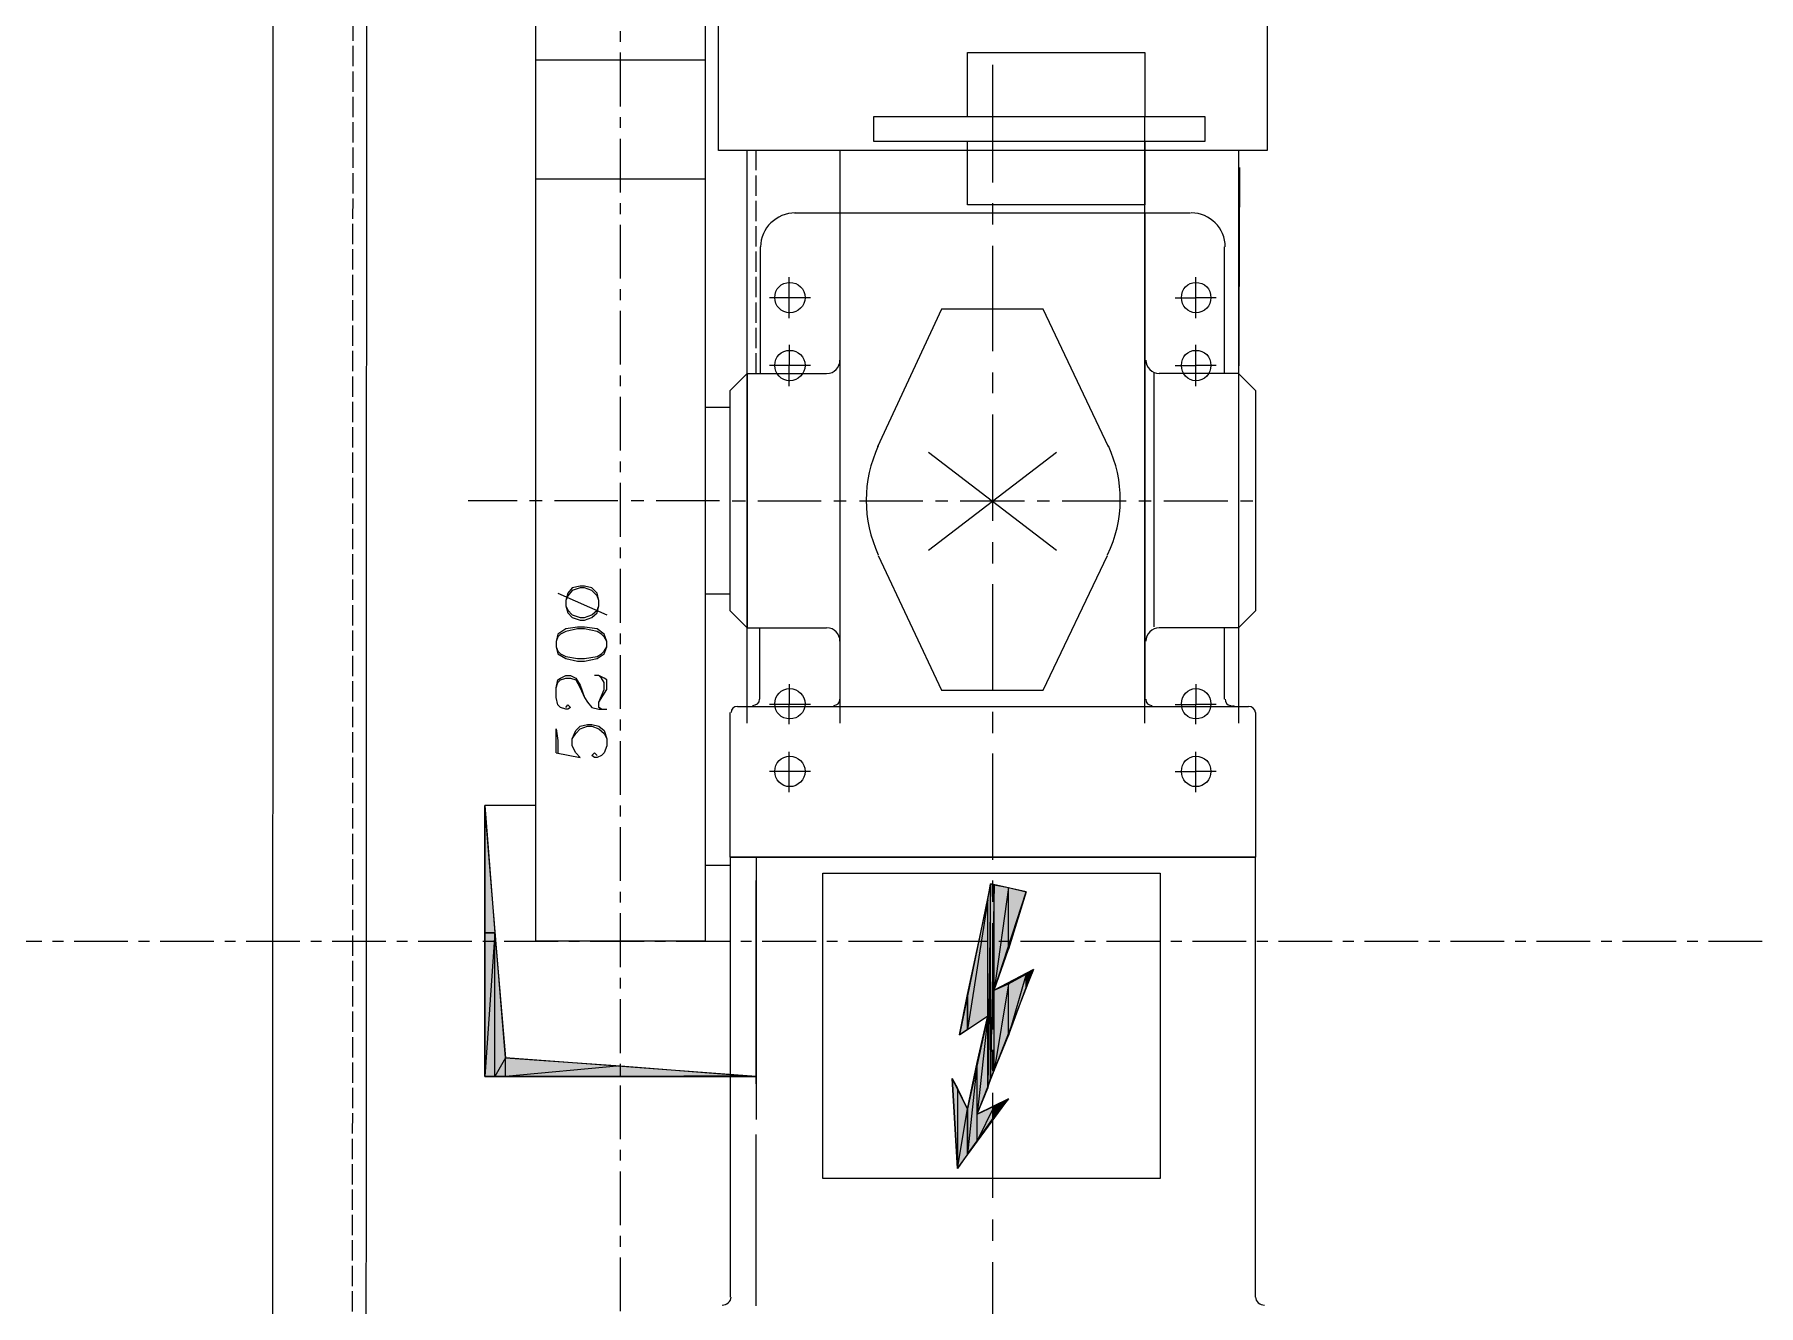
# Model space of a CAD drawing. Header units: millimetres. Extents: x -665 to 1025160, y -28012 to 4210.
# Drawn here: x 18131 to 19149, y -1895 to -1144 of the extents above; entities that cross this region are included whole.
import ezdxf

# ---------------------------------------------------------------- set-up
doc = ezdxf.new("R2010")
doc.units = ezdxf.units.MM
doc.linetypes.add('$0$ACAD_ISO02W100', pattern=[15, 12, -3])
doc.linetypes.add('$0$CENTER', pattern=[50.8, 31.75, -6.35, 6.35, -6.35])
for name, color, linetype, lineweight in [('$0$Car', 3, 'Continuous', 18), ('$0$CL', 2, '$0$CENTER', 0), ('$0$DL', 8, '$0$ACAD_ISO02W100', 0)]:
    doc.layers.add(name, color=color, linetype=linetype, lineweight=lineweight)

msp = doc.modelspace()

# ---------------------------------------------------------------- hatches: boundary and pattern name
at = {"true_color": 0x000007}
for points in [[(18402.646, -1674.638), (18396.853, -1674.638), (18396.853, -1599.321)], [(18716.553, -1650.41), (18706.019, -1684.118), (18706.019, -1647.777)], [(18720.767, -1696.232), (18716.553, -1706.766), (18716.553, -1698.865)], [(18681.792, -1710.979), (18681.792, -1731.52), (18677.051, -1734.68)], [(18681.792, -1778.395), (18681.792, -1805.257), (18675.998, -1813.684)], [(18706.019, -1772.602), (18697.592, -1783.136), (18697.592, -1776.815)]]:
    msp.add_hatch(color=7, dxfattribs=at).paths.add_polyline_path(points)
h = msp.add_hatch(color=7, dxfattribs=at)
h.paths.add_polyline_path([(18695.485, -1760.488), (18695.485, -1645.67), (18693.905, -1766.282)])
h.paths.add_polyline_path([(18695.485, -1645.67), (18693.905, -1766.282), (18693.905, -1655.15)])
h = msp.add_hatch(color=7, dxfattribs=at)
h.paths.add_polyline_path([(18697.592, -1755.748), (18697.592, -1646.197), (18695.485, -1760.488)])
h.paths.add_polyline_path([(18697.592, -1646.197), (18695.485, -1760.488), (18695.485, -1645.67)])
h = msp.add_hatch(color=7, dxfattribs=at)
h.paths.add_polyline_path([(18706.019, -1684.118), (18706.019, -1647.777), (18697.592, -1708.346)])
h.paths.add_polyline_path([(18706.019, -1647.777), (18697.592, -1708.346), (18697.592, -1646.197)])
h = msp.add_hatch(color=7, dxfattribs=at)
h.paths.add_polyline_path([(18693.905, -1723.62), (18693.905, -1655.15), (18681.792, -1731.52)])
h.paths.add_polyline_path([(18693.905, -1655.15), (18681.792, -1731.52), (18681.792, -1710.979)])
h = msp.add_hatch(color=7, dxfattribs=at)
h.paths.add_polyline_path([(18402.646, -1759.435), (18402.646, -1674.638), (18396.853, -1759.435)])
h.paths.add_polyline_path([(18402.646, -1674.638), (18396.853, -1759.435), (18396.853, -1674.638)])
h = msp.add_hatch(color=7, dxfattribs=at)
h.paths.add_polyline_path([(18408.967, -1759.435), (18408.967, -1748.374), (18402.646, -1759.435)])
h.paths.add_polyline_path([(18408.967, -1748.374), (18402.646, -1759.435), (18402.646, -1674.638)])
h = msp.add_hatch(color=7, dxfattribs=at)
h.paths.add_polyline_path([(18716.553, -1706.766), (18716.553, -1698.865), (18706.019, -1735.207)])
h.paths.add_polyline_path([(18716.553, -1698.865), (18706.019, -1735.207), (18706.019, -1704.659)])
h = msp.add_hatch(color=7, dxfattribs=at)
h.paths.add_polyline_path([(18706.019, -1735.207), (18706.019, -1704.659), (18697.592, -1755.748)])
h.paths.add_polyline_path([(18706.019, -1704.659), (18697.592, -1755.748), (18697.592, -1708.346)])
h = msp.add_hatch(color=7, dxfattribs=at)
h.paths.add_polyline_path([(18693.905, -1766.282), (18693.905, -1723.62), (18687.585, -1781.556)])
h.paths.add_polyline_path([(18693.905, -1723.62), (18687.585, -1781.556), (18687.585, -1751.008)])
h = msp.add_hatch(color=7, dxfattribs=at)
h.paths.add_polyline_path([(18476.91, -1759.435), (18476.91, -1753.114), (18408.967, -1759.435)])
h.paths.add_polyline_path([(18476.91, -1753.114), (18408.967, -1759.435), (18408.967, -1748.374)])
h = msp.add_hatch(color=7, dxfattribs=at)
h.paths.add_polyline_path([(18687.585, -1797.356), (18687.585, -1751.008), (18681.792, -1805.257)])
h.paths.add_polyline_path([(18687.585, -1751.008), (18681.792, -1805.257), (18681.792, -1778.395)])
h = msp.add_hatch(color=7, dxfattribs=at)
h.paths.add_polyline_path([(18551.699, -1759.435), (18551.699, -1758.908), (18476.91, -1759.435)])
h.paths.add_polyline_path([(18551.699, -1758.908), (18476.91, -1759.435), (18476.91, -1753.114)])
h = msp.add_hatch(color=7, dxfattribs=at)
h.paths.add_polyline_path([(18681.792, -1778.395), (18675.998, -1766.282), (18675.998, -1813.684)])
h.paths.add_polyline_path([(18675.998, -1766.282), (18675.998, -1813.684), (18672.838, -1760.488)])
h = msp.add_hatch(color=7, dxfattribs=at)
h.paths.add_polyline_path([(18697.592, -1783.136), (18697.592, -1776.815), (18687.585, -1797.356)])
h.paths.add_polyline_path([(18697.592, -1776.815), (18687.585, -1797.356), (18687.585, -1781.556)])

# ---------------------------------------------------------------- linework, layer by layer
at = {"layer": '$0$Car'}
for p, q in [((18658.772, -1448.586), (18734.305, -1390.854)), ((18658.772, -1390.854), (18734.305, -1448.586))]:
    msp.add_line(p, q, dxfattribs=at)
at = {"layer": '$0$CL'}
for p, q in [((18476.91, -2812.325), (18476.91, -405.67)), ((16427.044, -1679.378), (19751.91, -1679.378))]:
    msp.add_line(p, q, dxfattribs=at)
at = {"layer": '$0$DL'}
for points in [[(18318.404, -2663.05), (18319.178, -545.717)], [(18556.966, -1344.404), (18556.966, -1212.732), (18556.966, -1212.732)]]:
    msp.add_lwpolyline(points, dxfattribs=at)
for p, q in [((18526.945, -1159.378), (18426.874, -1159.378)), ((18426.874, -1229.378), (18526.945, -1229.378)), ((18526.945, -1364.411), (18526.945, -1474.503)), ((18526.945, -1679.378), (18426.874, -1679.378))]:
    msp.add_line(p, q)
at = {"color": 7, "linetype": 'Continuous', "lineweight": 20}
for points in [[(18271.528, -2663.05), (18271.703, -545.717)], [(18327.114, -545.717), (18326.344, -2663.05)], [(18786.622, -1273.728), (18786.63, -1192.717)], [(18786.603, -1363.447), (18786.617, -1202.717)], [(18551.699, -1363.447), (18551.703, -1222.732)], [(18606.479, -1222.732), (18606.475, -1363.447), (18606.475, -1363.447)], [(18842.527, -1222.732), (18841.905, -1363.447), (18841.905, -1363.447)]]:
    msp.add_lwpolyline(points, dxfattribs=at)
at = {"color": 7, "linetype": 'Continuous', "lineweight": 20, "true_color": 0x000007}
for points in [[(18426.874, -1229.378), (18426.874, -829.378), (18426.874, -829.378)], [(18526.945, -829.378), (18526.945, -1229.378), (18526.945, -1229.378)], [(18534.845, -1212.732), (18534.845, -1133.728), (18534.845, -1133.728)], [(18858.759, -1133.728), (18858.759, -1212.732), (18858.759, -1212.732)], [(18426.874, -1679.378), (18426.874, -1159.378), (18426.874, -1159.378)], [(18526.945, -1159.378), (18526.945, -1679.378), (18526.945, -1679.378)], [(18626.489, -1192.717), (18681.792, -1192.717), (18681.792, -1154.796)], [(18681.792, -1154.796), (18786.603, -1154.796), (18786.603, -1154.796)], [(18786.603, -1154.796), (18786.603, -1192.717), (18821.891, -1192.717)], [(18696.539, -1162.17), (18696.539, -1231.692), (18696.539, -1231.692)], [(18626.489, -1207.465), (18626.489, -1192.717), (18626.489, -1192.717)], [(18681.792, -1192.717), (18786.603, -1192.717), (18786.603, -1192.717)], [(18821.891, -1192.717), (18821.891, -1207.465), (18821.891, -1207.465)], [(18681.792, -1244.86), (18681.792, -1207.465), (18626.489, -1207.465)], [(18786.603, -1207.465), (18681.792, -1207.465), (18681.792, -1207.465)], [(18821.891, -1207.465), (18786.603, -1207.465), (18786.603, -1207.465)], [(18786.603, -1207.465), (18786.603, -1244.86), (18786.603, -1244.86)], [(18858.759, -1212.732), (18534.845, -1212.732), (18534.845, -1212.732)], [(18551.699, -1550.859), (18551.699, -1212.732), (18551.699, -1212.732)], [(18606.475, -1212.732), (18606.475, -1550.859), (18606.475, -1550.859)], [(18841.905, -1212.732), (18841.905, -1550.859), (18841.905, -1550.859)], [(18786.603, -1550.859), (18786.603, -1222.732), (18786.603, -1222.732)], [(18579.614, -1249.6), (18606.475, -1249.6), (18606.475, -1249.6)], [(18606.475, -1249.6), (18786.603, -1249.6), (18786.603, -1249.6)], [(18606.475, -1249.6), (18606.475, -1336.504), (18606.475, -1336.504)], [(18786.603, -1244.86), (18681.792, -1244.86), (18681.792, -1244.86)], [(18696.539, -1243.806), (18696.539, -1256.447), (18696.539, -1256.447)], [(18786.603, -1249.6), (18813.464, -1249.6), (18813.464, -1249.6)], [(18786.603, -1249.6), (18786.603, -1336.504), (18786.603, -1336.504)], [(18559.6, -1344.404), (18559.6, -1269.614), (18559.6, -1269.614)], [(18696.539, -1269.087), (18696.539, -1331.237), (18696.539, -1331.237)], [(18833.478, -1269.614), (18833.478, -1344.404), (18833.478, -1344.404)], [(18576.454, -1311.749), (18576.454, -1299.635), (18576.454, -1287.521)], [(18816.624, -1311.749), (18816.624, -1299.635), (18816.624, -1287.521)], [(18589.094, -1299.635), (18576.454, -1299.635), (18564.867, -1299.635)], [(18804.51, -1299.635), (18816.624, -1299.635), (18816.624, -1299.635)], [(18828.738, -1299.635), (18816.624, -1299.635), (18816.624, -1299.635)], [(18666.518, -1306.482), (18628.596, -1387.592), (18628.596, -1387.592)], [(18726.56, -1306.482), (18666.518, -1306.482), (18666.518, -1306.482)], [(18765.008, -1387.592), (18726.56, -1306.482), (18726.56, -1306.482)], [(18576.454, -1327.55), (18576.454, -1339.664), (18576.454, -1339.664)], [(18816.624, -1351.777), (18816.624, -1339.664), (18816.624, -1327.55)], [(18589.094, -1339.664), (18576.454, -1339.664), (18564.867, -1339.664)], [(18576.454, -1351.777), (18576.454, -1339.664), (18576.454, -1339.664)], [(18606.475, -1336.504), (18606.475, -1502.411), (18606.475, -1502.411)], [(18696.539, -1343.877), (18696.539, -1355.991), (18696.539, -1355.991)], [(18786.603, -1336.504), (18786.603, -1502.411), (18786.603, -1502.411)], [(18791.87, -1343.877), (18791.87, -1493.983), (18791.87, -1493.983)], [(18804.51, -1339.664), (18816.624, -1339.664), (18816.624, -1339.664)], [(18828.738, -1339.664), (18816.624, -1339.664), (18816.624, -1339.664)], [(18526.945, -1344.411), (18526.945, -1474.503), (18526.945, -1474.503)], [(18541.692, -1354.411), (18551.699, -1344.404), (18551.699, -1344.404)], [(18551.699, -1344.404), (18559.6, -1344.404), (18598.575, -1344.404)], [(18551.699, -1344.404), (18551.699, -1494.51), (18551.699, -1494.51)], [(18833.478, -1344.404), (18795.03, -1344.404), (18795.03, -1344.404)], [(18851.912, -1354.411), (18841.905, -1344.404), (18833.478, -1344.404)], [(18841.905, -1344.404), (18841.905, -1494.51), (18841.905, -1494.51)], [(18541.692, -1484.503), (18541.692, -1354.411), (18541.692, -1354.411)], [(18851.912, -1354.411), (18851.912, -1484.503), (18851.912, -1484.503)], [(18541.692, -1364.411), (18526.945, -1364.411), (18526.945, -1364.411)], [(18696.539, -1368.632), (18696.539, -1431.308), (18696.539, -1431.308)], [(18415.814, -1419.457), (18386.846, -1419.457), (18386.846, -1419.457)], [(18430.561, -1419.457), (18423.187, -1419.457), (18423.187, -1419.457)], [(18475.33, -1419.457), (18437.935, -1419.457), (18437.935, -1419.457)], [(18490.604, -1419.457), (18483.23, -1419.457), (18483.23, -1419.457)], [(18535.372, -1419.457), (18497.977, -1419.457), (18497.977, -1419.457)], [(18550.646, -1419.72), (18542.746, -1419.72), (18542.746, -1419.72)], [(18595.415, -1419.72), (18558.02, -1419.72), (18558.02, -1419.72)], [(18610.162, -1419.72), (18602.788, -1419.72), (18602.788, -1419.72)], [(18655.457, -1419.72), (18618.062, -1419.72), (18618.062, -1419.72)], [(18670.204, -1419.72), (18662.831, -1419.72), (18662.831, -1419.72)], [(18715.5, -1419.72), (18677.578, -1419.72), (18677.578, -1419.72)], [(18730.247, -1419.72), (18722.873, -1419.72), (18722.873, -1419.72)], [(18775.542, -1419.72), (18737.621, -1419.72), (18737.621, -1419.72)], [(18790.289, -1419.72), (18782.916, -1419.72), (18782.916, -1419.72)], [(18835.585, -1419.72), (18797.663, -1419.72), (18797.663, -1419.72)], [(18850.332, -1419.72), (18842.958, -1419.72), (18842.958, -1419.72)], [(18696.539, -1443.948), (18696.539, -1456.589), (18696.539, -1456.589)], [(18629.123, -1451.848), (18666.518, -1531.378), (18666.518, -1531.378)], [(18726.56, -1531.378), (18764.482, -1451.848), (18764.482, -1451.848)], [(18439.931, -1474.094), (18468.899, -1486.735), (18468.899, -1486.735)], [(18444.671, -1481.468), (18445.725, -1485.682), (18448.358, -1488.315), (18453.098, -1489.895), (18455.732, -1489.895), (18459.945, -1488.315), (18463.105, -1485.682), (18464.159, -1481.468), (18464.159, -1478.308), (18463.105, -1474.094), (18459.945, -1470.934), (18455.732, -1469.881), (18453.098, -1469.881), (18448.358, -1470.934), (18445.725, -1474.094), (18444.671, -1478.308), (18444.671, -1481.468), (18445.725, -1484.102), (18448.358, -1486.735), (18453.098, -1488.315), (18455.732, -1488.315), (18459.945, -1486.735), (18463.105, -1484.102), (18464.159, -1481.468)], [(18464.159, -1478.308), (18463.105, -1475.675), (18459.945, -1472.514), (18455.732, -1470.934), (18453.098, -1470.934), (18448.358, -1472.514), (18445.725, -1475.675), (18444.671, -1478.308)], [(18526.945, -1474.503), (18541.692, -1474.503), (18541.692, -1474.503)], [(18696.539, -1468.702), (18696.539, -1531.378), (18696.539, -1531.378)], [(18541.692, -1484.503), (18551.699, -1494.51), (18551.699, -1494.51)], [(18851.912, -1484.503), (18841.905, -1494.51), (18833.478, -1494.51)], [(18438.878, -1505.696), (18439.931, -1509.909), (18444.671, -1512.543), (18451.518, -1514.123), (18455.732, -1514.123), (18463.105, -1512.543), (18467.319, -1509.909), (18468.899, -1505.696), (18468.899, -1502.536), (18467.319, -1498.322), (18463.105, -1495.162), (18455.732, -1494.109), (18451.518, -1494.109), (18444.671, -1495.162), (18439.931, -1498.322), (18438.878, -1502.536), (18438.878, -1505.696), (18439.931, -1508.329), (18441.511, -1509.909), (18444.671, -1511.489), (18451.518, -1512.543), (18455.732, -1512.543), (18463.105, -1511.489), (18465.739, -1509.909), (18467.319, -1508.329), (18468.899, -1505.696)], [(18468.899, -1502.536), (18467.319, -1499.902), (18465.739, -1498.322), (18463.105, -1496.742), (18455.732, -1495.162), (18451.518, -1495.162), (18444.671, -1496.742), (18441.511, -1498.322), (18439.931, -1499.902), (18438.878, -1502.536)], [(18551.699, -1494.51), (18559.073, -1494.51), (18559.073, -1494.51)], [(18559.073, -1494.51), (18598.575, -1494.51), (18598.575, -1494.51)], [(18559.073, -1494.51), (18559.073, -1536.645), (18559.073, -1536.645)], [(18833.478, -1494.51), (18795.03, -1494.51), (18795.03, -1494.51)], [(18833.478, -1494.51), (18833.478, -1536.645), (18833.478, -1536.645)], [(18606.475, -1502.411), (18606.475, -1536.645), (18606.475, -1536.645)], [(18786.603, -1502.411), (18786.603, -1536.645), (18786.603, -1536.645)], [(18444.671, -1541.511), (18445.725, -1539.931), (18447.305, -1541.511), (18445.725, -1542.564), (18444.671, -1542.564), (18441.511, -1541.511), (18439.931, -1539.931), (18438.878, -1535.717), (18438.878, -1529.923), (18439.931, -1525.183), (18441.511, -1524.13), (18444.671, -1522.55), (18447.305, -1522.55), (18450.465, -1524.13), (18453.098, -1528.343), (18455.732, -1535.717), (18457.312, -1538.35), (18459.945, -1541.511), (18464.159, -1542.564), (18468.899, -1542.564)], [(18438.878, -1529.923), (18439.931, -1526.763), (18441.511, -1525.183), (18444.671, -1524.13), (18447.305, -1524.13), (18450.465, -1525.183), (18453.098, -1529.923), (18455.732, -1535.717)], [(18464.159, -1538.35), (18468.899, -1530.977), (18468.899, -1525.183), (18467.319, -1524.13), (18464.159, -1522.55), (18461.525, -1522.55)], [(18465.739, -1542.564), (18464.159, -1541.511), (18464.159, -1538.35), (18467.319, -1530.977), (18467.319, -1526.763), (18465.739, -1524.13), (18464.159, -1522.55)], [(18576.454, -1527.692), (18576.454, -1539.805), (18576.454, -1539.805)], [(18666.518, -1531.378), (18726.56, -1531.378), (18726.56, -1531.378)], [(18816.624, -1527.692), (18816.624, -1539.805), (18816.624, -1539.805)], [(18541.692, -1629.869), (18541.692, -1544.546), (18541.692, -1544.546)], [(18545.906, -1540.859), (18554.86, -1540.859), (18554.86, -1540.859)], [(18554.86, -1540.859), (18602.788, -1540.859), (18602.788, -1540.859)], [(18589.094, -1539.805), (18576.454, -1539.805), (18564.867, -1539.805)], [(18576.454, -1551.393), (18576.454, -1539.805), (18576.454, -1539.805)], [(18602.788, -1540.859), (18790.816, -1540.859), (18790.816, -1540.859)], [(18696.539, -1544.019), (18696.539, -1556.659), (18696.539, -1556.659)], [(18790.816, -1540.859), (18837.165, -1540.859), (18837.165, -1540.859)], [(18804.51, -1539.805), (18816.624, -1539.805), (18816.624, -1539.805)], [(18828.738, -1539.805), (18816.624, -1539.805), (18816.624, -1539.805)], [(18816.624, -1551.393), (18816.624, -1539.805), (18816.624, -1539.805)], [(18837.165, -1540.859), (18838.745, -1540.859), (18847.699, -1540.859)], [(18851.912, -1544.546), (18851.912, -1629.869), (18851.912, -1629.869)], [(18438.878, -1568.372), (18453.098, -1571.005), (18450.465, -1568.372), (18448.358, -1564.158), (18448.358, -1559.945), (18450.465, -1555.205), (18453.098, -1552.571), (18457.312, -1551.518), (18459.945, -1551.518), (18464.159, -1552.571), (18467.319, -1555.205), (18468.899, -1559.945), (18468.899, -1564.158), (18467.319, -1568.372), (18465.739, -1569.952), (18463.105, -1571.005), (18461.525, -1571.005), (18459.945, -1569.952), (18461.525, -1568.372), (18463.105, -1569.952)], [(18438.878, -1568.372), (18438.878, -1554.151), (18439.931, -1560.998), (18439.931, -1568.372)], [(18448.358, -1559.945), (18450.465, -1556.785), (18453.098, -1554.151), (18457.312, -1552.571), (18459.945, -1552.571), (18464.159, -1554.151), (18467.319, -1556.785), (18468.899, -1559.945)], [(18576.454, -1591.421), (18576.454, -1579.307), (18576.454, -1567.72)], [(18816.624, -1591.421), (18816.624, -1579.307), (18816.624, -1567.72)], [(18696.539, -1568.773), (18696.539, -1631.449), (18696.539, -1631.449)], [(18589.094, -1579.307), (18576.454, -1579.307), (18564.867, -1579.307)], [(18804.51, -1579.307), (18816.624, -1579.307), (18816.624, -1579.307)], [(18828.738, -1579.307), (18816.624, -1579.307), (18816.624, -1579.307)], [(18408.967, -1748.374), (18396.853, -1599.321), (18396.853, -1599.321)], [(18426.874, -1599.321), (18396.853, -1599.321), (18396.853, -1759.435)], [(18526.945, -1634.602), (18541.956, -1634.602), (18541.956, -1634.602)], [(18541.692, -1629.869), (18541.692, -1889.527), (18541.692, -1889.527)], [(18556.966, -1629.869), (18556.966, -1784.716), (18556.966, -1784.716)], [(18851.912, -1889.527), (18851.912, -1629.869), (18851.912, -1629.869)], [(18556.966, -1763.648), (18556.966, -1643.563), (18556.966, -1643.563)], [(18596.468, -1639.35), (18795.556, -1639.35), (18795.556, -1639.35)], [(18596.468, -1819.477), (18596.468, -1639.35), (18596.468, -1639.35)], [(18695.485, -1645.67), (18677.051, -1734.68), (18693.905, -1723.62), (18681.792, -1778.395), (18672.838, -1760.488), (18675.998, -1813.684)], [(18716.553, -1650.41), (18695.485, -1645.67), (18695.485, -1645.67)], [(18696.539, -1643.563), (18696.539, -1656.204), (18696.539, -1656.204)], [(18795.556, -1639.35), (18795.556, -1819.477), (18795.556, -1819.477)], [(18720.767, -1696.232), (18697.592, -1708.346), (18716.553, -1650.41)], [(18696.539, -1668.844), (18696.539, -1731.52), (18696.539, -1731.52)], [(18687.585, -1781.556), (18720.767, -1696.232), (18720.767, -1696.232)], [(18556.966, -1759.435), (18408.967, -1748.374), (18408.967, -1748.374)], [(18696.539, -1743.634), (18696.539, -1756.275), (18696.539, -1756.275)], [(18556.966, -1759.435), (18396.853, -1759.435), (18396.853, -1759.435)], [(18396.853, -1759.435), (18556.966, -1759.435), (18556.966, -1759.435)], [(18696.539, -1768.915), (18696.539, -1831.064), (18696.539, -1831.064)], [(18675.998, -1813.684), (18706.019, -1772.602), (18687.585, -1781.556)], [(18556.966, -1894.794), (18556.966, -1793.669), (18556.966, -1793.669)], [(18795.556, -1819.477), (18596.468, -1819.477), (18596.468, -1819.477)], [(18696.539, -1843.705), (18696.539, -1856.345), (18696.539, -1856.345)], [(18696.539, -1868.986), (18696.539, -1931.135), (18696.539, -1931.135)]]:
    msp.add_lwpolyline(points, dxfattribs=at)
at = {"color": 7, "linetype": 'Continuous', "lineweight": -2, "true_color": 0x000007}
for points in [[(18402.646, -1674.638), (18396.853, -1674.638), (18396.853, -1599.321)], [(18695.485, -1760.488), (18695.485, -1645.67), (18693.905, -1766.282)], [(18695.485, -1645.67), (18693.905, -1766.282), (18693.905, -1655.15)], [(18697.592, -1646.197), (18695.485, -1760.488), (18695.485, -1645.67)], [(18697.592, -1755.748), (18697.592, -1646.197), (18695.485, -1760.488)], [(18706.019, -1647.777), (18697.592, -1708.346), (18697.592, -1646.197)], [(18706.019, -1684.118), (18706.019, -1647.777), (18697.592, -1708.346)], [(18716.553, -1650.41), (18706.019, -1684.118), (18706.019, -1647.777)], [(18693.905, -1723.62), (18693.905, -1655.15), (18681.792, -1731.52)], [(18693.905, -1655.15), (18681.792, -1731.52), (18681.792, -1710.979)], [(18402.646, -1759.435), (18402.646, -1674.638), (18396.853, -1759.435)], [(18402.646, -1674.638), (18396.853, -1759.435), (18396.853, -1674.638)], [(18408.967, -1748.374), (18402.646, -1759.435), (18402.646, -1674.638)], [(18716.553, -1706.766), (18716.553, -1698.865), (18706.019, -1735.207)], [(18716.553, -1698.865), (18706.019, -1735.207), (18706.019, -1704.659)], [(18720.767, -1696.232), (18716.553, -1706.766), (18716.553, -1698.865)], [(18706.019, -1735.207), (18706.019, -1704.659), (18697.592, -1755.748)], [(18706.019, -1704.659), (18697.592, -1755.748), (18697.592, -1708.346)], [(18681.792, -1710.979), (18681.792, -1731.52), (18677.051, -1734.68)], [(18693.905, -1766.282), (18693.905, -1723.62), (18687.585, -1781.556)], [(18693.905, -1723.62), (18687.585, -1781.556), (18687.585, -1751.008)], [(18408.967, -1759.435), (18408.967, -1748.374), (18402.646, -1759.435)], [(18476.91, -1753.114), (18408.967, -1759.435), (18408.967, -1748.374)], [(18687.585, -1797.356), (18687.585, -1751.008), (18681.792, -1805.257)], [(18687.585, -1751.008), (18681.792, -1805.257), (18681.792, -1778.395)], [(18476.91, -1759.435), (18476.91, -1753.114), (18408.967, -1759.435)], [(18551.699, -1758.908), (18476.91, -1759.435), (18476.91, -1753.114)], [(18551.699, -1759.435), (18551.699, -1758.908), (18476.91, -1759.435)], [(18675.998, -1766.282), (18675.998, -1813.684), (18672.838, -1760.488)], [(18681.792, -1778.395), (18675.998, -1766.282), (18675.998, -1813.684)], [(18681.792, -1778.395), (18681.792, -1805.257), (18675.998, -1813.684)], [(18697.592, -1783.136), (18697.592, -1776.815), (18687.585, -1797.356)], [(18697.592, -1776.815), (18687.585, -1797.356), (18687.585, -1781.556)], [(18706.019, -1772.602), (18697.592, -1783.136), (18697.592, -1776.815)]]:
    msp.add_lwpolyline(points, close=True, dxfattribs=at)
at = {"color": 7, "linetype": 'Continuous', "lineweight": 20, "true_color": 0x000007}
msp.add_lwpolyline([(18541.692, -1629.869), (18851.912, -1629.869)], close=True, dxfattribs=at)
for points in [[(18580.141, -1249.6), (18569.08, -1249.6), (18559.6, -1258.554), (18559.6, -1269.614)], [(18834.005, -1269.614), (18834.005, -1258.554), (18825.051, -1249.6), (18813.99, -1249.6)], [(18598.575, -1344.404), (18603.315, -1344.404), (18606.475, -1340.717), (18606.475, -1336.504)], [(18787.129, -1336.504), (18787.129, -1340.717), (18790.816, -1344.404), (18795.03, -1344.404)], [(18629.123, -1387.066), (18619.642, -1407.607), (18619.642, -1430.781), (18629.123, -1451.322)], [(18764.482, -1451.322), (18774.489, -1430.781), (18774.489, -1407.607), (18765.008, -1387.066)], [(18606.475, -1502.411), (18606.475, -1498.197), (18603.315, -1494.51), (18598.575, -1494.51)], [(18795.03, -1494.51), (18790.816, -1494.51), (18787.129, -1498.197), (18787.129, -1502.411)], [(18554.86, -1540.332), (18556.966, -1540.332), (18559.073, -1538.752), (18559.073, -1536.645)], [(18602.788, -1540.332), (18604.895, -1540.332), (18606.475, -1538.752), (18606.475, -1536.645)], [(18787.129, -1536.645), (18787.129, -1538.752), (18788.709, -1540.332), (18790.816, -1540.332)], [(18834.005, -1536.645), (18834.005, -1538.225), (18835.058, -1540.332), (18837.165, -1540.332)], [(18545.906, -1540.859), (18543.799, -1540.859), (18542.219, -1542.439), (18542.219, -1544.546)], [(18837.165, -1540.332), (18837.691, -1540.859), (18838.218, -1540.859), (18839.272, -1540.332)], [(18851.912, -1544.546), (18851.912, -1542.439), (18849.805, -1540.859), (18847.699, -1540.859)], [(18536.952, -1894.267), (18539.586, -1894.267), (18542.219, -1892.16), (18542.219, -1889.527)], [(18851.912, -1889.527), (18851.912, -1892.16), (18854.546, -1894.267), (18857.179, -1894.267)]]:
    msp.add_open_spline(points, degree=3, dxfattribs=at)
for points in [[(18576.98, -1308.589), (18581.721, -1308.589), (18585.934, -1304.376), (18585.934, -1299.635), (18585.934, -1299.635), (18585.934, -1294.368), (18581.721, -1290.682), (18576.98, -1290.682), (18576.98, -1290.682), (18571.714, -1290.682), (18568.027, -1294.368), (18568.027, -1299.635), (18568.027, -1299.635), (18568.027, -1304.376), (18571.714, -1308.589), (18576.98, -1308.589)], [(18816.624, -1308.589), (18821.891, -1308.589), (18825.578, -1304.376), (18825.578, -1299.635), (18825.578, -1299.635), (18825.578, -1294.368), (18821.891, -1290.682), (18816.624, -1290.682), (18816.624, -1290.682), (18811.884, -1290.682), (18808.197, -1294.368), (18808.197, -1299.635), (18808.197, -1299.635), (18808.197, -1304.376), (18811.884, -1308.589), (18816.624, -1308.589)], [(18576.98, -1348.617), (18581.721, -1348.617), (18585.934, -1344.404), (18585.934, -1339.664), (18585.934, -1339.664), (18585.934, -1334.397), (18581.721, -1330.71), (18576.98, -1330.71), (18576.98, -1330.71), (18571.714, -1330.71), (18568.027, -1334.397), (18568.027, -1339.664), (18568.027, -1339.664), (18568.027, -1344.404), (18571.714, -1348.617), (18576.98, -1348.617)], [(18816.624, -1348.617), (18821.891, -1348.617), (18825.578, -1344.404), (18825.578, -1339.664), (18825.578, -1339.664), (18825.578, -1334.397), (18821.891, -1330.71), (18816.624, -1330.71), (18816.624, -1330.71), (18811.884, -1330.71), (18808.197, -1334.397), (18808.197, -1339.664), (18808.197, -1339.664), (18808.197, -1344.404), (18811.884, -1348.617), (18816.624, -1348.617)], [(18576.98, -1548.232), (18581.721, -1548.232), (18585.934, -1544.546), (18585.934, -1539.279), (18585.934, -1539.279), (18585.934, -1534.539), (18581.721, -1530.325), (18576.98, -1530.325), (18576.98, -1530.325), (18571.714, -1530.325), (18568.027, -1534.539), (18568.027, -1539.279), (18568.027, -1539.279), (18568.027, -1544.546), (18571.714, -1548.232), (18576.98, -1548.232)], [(18816.624, -1548.232), (18821.891, -1548.232), (18825.578, -1544.546), (18825.578, -1539.279), (18825.578, -1539.279), (18825.578, -1534.539), (18821.891, -1530.325), (18816.624, -1530.325), (18816.624, -1530.325), (18811.884, -1530.325), (18808.197, -1534.539), (18808.197, -1539.279), (18808.197, -1539.279), (18808.197, -1544.546), (18811.884, -1548.232), (18816.624, -1548.232)], [(18576.98, -1588.261), (18581.721, -1588.261), (18585.934, -1584.047), (18585.934, -1579.307), (18585.934, -1579.307), (18585.934, -1574.04), (18581.721, -1570.353), (18576.98, -1570.353), (18576.98, -1570.353), (18571.714, -1570.353), (18568.027, -1574.04), (18568.027, -1579.307), (18568.027, -1579.307), (18568.027, -1584.047), (18571.714, -1588.261), (18576.98, -1588.261)], [(18816.624, -1588.261), (18821.891, -1588.261), (18825.578, -1584.047), (18825.578, -1579.307), (18825.578, -1579.307), (18825.578, -1574.04), (18821.891, -1570.353), (18816.624, -1570.353), (18816.624, -1570.353), (18811.884, -1570.353), (18808.197, -1574.04), (18808.197, -1579.307), (18808.197, -1579.307), (18808.197, -1584.047), (18811.884, -1588.261), (18816.624, -1588.261)]]:
    msp.add_open_spline(points, degree=3, knots=[0, 0, 0, 0, 0.0625, 0.0625, 0.0625, 0.062501, 0.125, 0.125, 0.125, 0.125001, 0.1875, 0.1875, 0.1875, 0.187501, 1, 1, 1, 1], dxfattribs=at)

doc.saveas('drawing.dxf')
